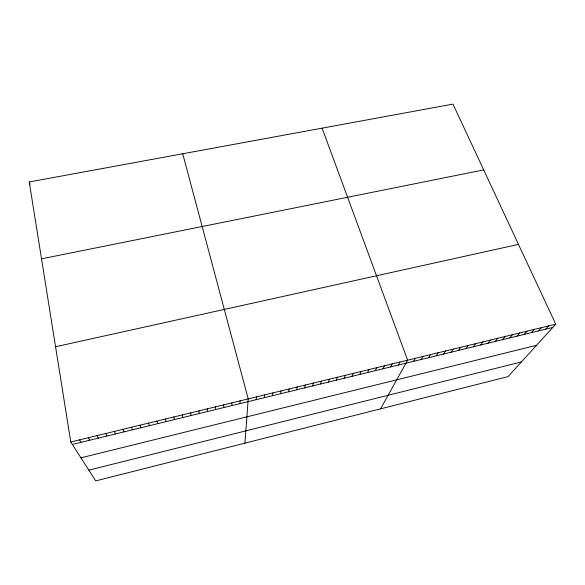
<?xml version="1.0" encoding="UTF-8"?>
<svg xmlns="http://www.w3.org/2000/svg" width="585" height="585" viewBox="0 0 585 585"><rect width="100%" height="100%" fill="white"/><g stroke="black" fill="none" stroke-linecap="round" stroke-linejoin="round"><path stroke-width="0.88" d="M231.879 405.588L231.923 402.853M239.967 403.621L240.091 400.871M244.932 443.159L248.223 398.897L182.71 153.767M256.201 399.665L256.479 396.893M264.347 397.683L264.705 394.89M272.464 395.709L272.902 392.901M280.551 393.734L281.071 390.919M288.61 391.774L289.202 388.945M296.632 389.822L297.304 386.97M304.631 387.87L305.377 385.01M312.595 385.932L313.421 383.058M320.536 384.001L321.428 381.113M328.441 382.071L329.413 379.175M336.324 380.155L337.37 377.245M344.17 378.239L345.289 375.314M351.995 376.338L353.186 373.398M359.79 374.437L361.047 371.49M367.548 372.55L368.879 369.588M375.285 370.663L376.689 367.687M382.992 368.784L384.462 365.8M390.67 366.919L392.213 363.921M398.327 365.055L399.935 362.042M380.572 408.849L407.628 360.177L322.108 128.152M413.544 361.347L415.291 358.312M421.112 359.504L422.926 356.455M428.651 357.669L430.531 354.612M436.161 355.834L438.114 352.77M443.649 354.013L445.668 350.934M451.108 352.199L453.192 349.106M458.545 350.386L460.688 347.285M465.952 348.58L468.161 345.472M473.331 346.788L475.605 343.658M480.68 344.996L483.02 341.859M488.007 343.212L490.413 340.06M495.312 341.435L497.776 338.276M502.588 339.658L505.111 336.492M509.835 337.896L512.423 334.715M517.06 336.134L519.707 332.945M524.262 334.379L526.968 331.183M531.429 332.638L534.2 329.428M538.58 330.891L541.41 327.673M545.703 329.158L548.591 325.933M555.75 324.192L508.014 376.616L95.728 480.892L70.778 442.004L29.25 181.972L452.966 104.108L555.75 324.192L70.778 442.004M88.84 470.15L521.367 361.954M80.935 457.828L536.525 345.311M72.35 444.446L552.803 327.432M55.568 346.744L518.478 244.384M41.528 258.833L483.693 169.899M79.56 439.869L81.037 442.326M88.298 437.748L89.688 440.22M97.008 435.628L98.309 438.121M105.688 433.522L106.894 436.03M114.331 431.423L115.45 433.946M122.938 429.332L123.969 431.869M29.25 181.972L30.098 184.129M131.515 427.247L132.459 429.807M140.064 425.171L140.919 427.745M148.568 423.101L149.343 425.69M157.051 421.046L157.738 423.65M165.496 418.992L166.096 421.609M173.913 416.951L174.432 419.584M182.293 414.911L182.732 417.558M190.644 412.886L190.995 415.547M198.966 410.86L199.236 413.544M207.251 408.849L207.441 411.54M215.507 406.846L215.616 409.551M223.733 404.849L223.762 407.57"/></g></svg>
